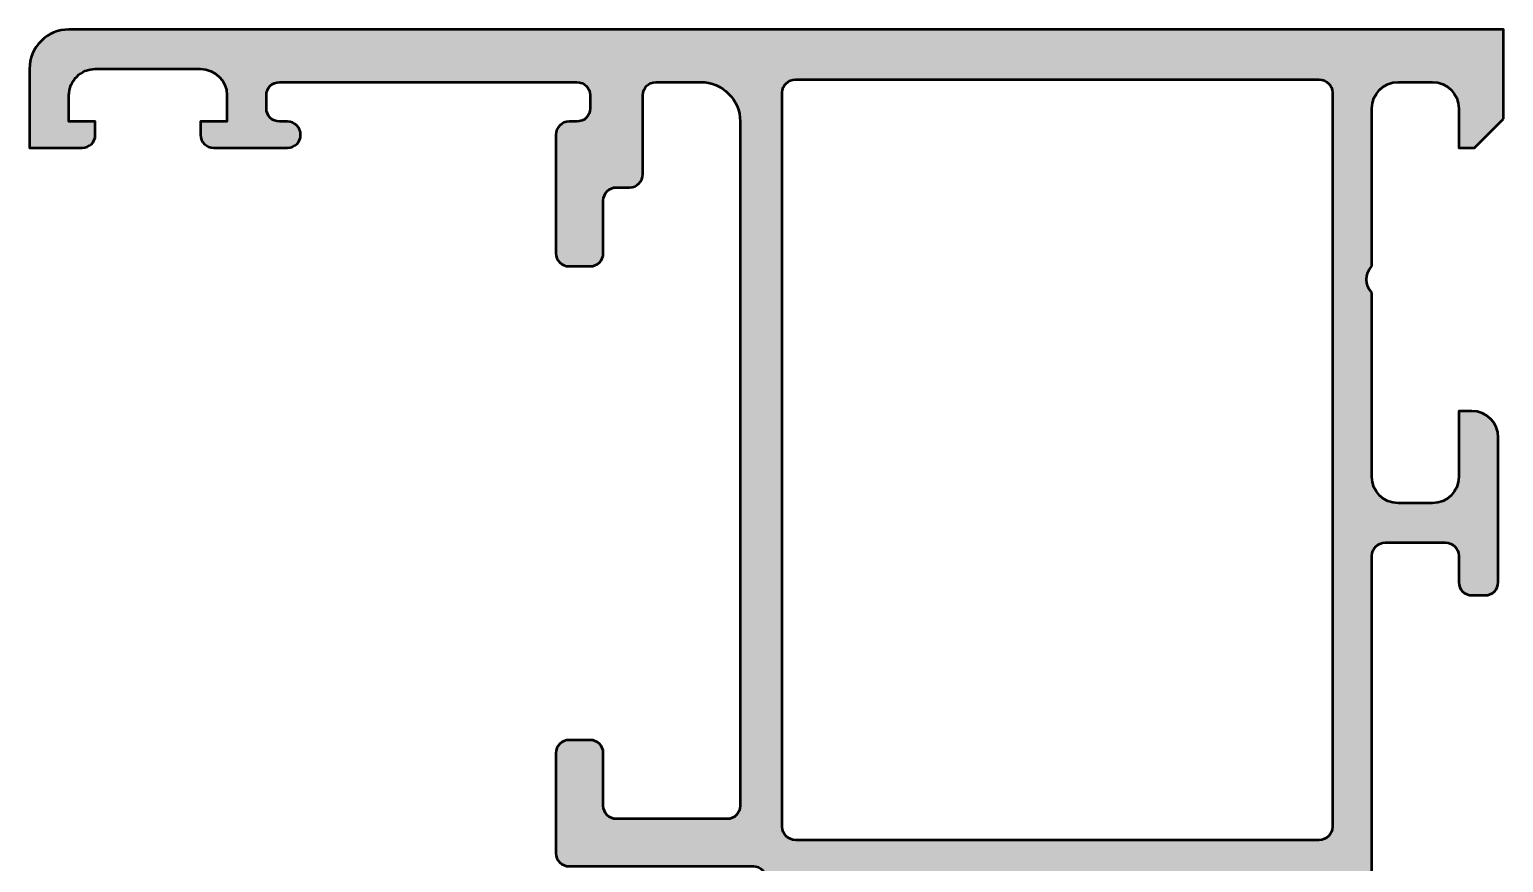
# Model space of a CAD drawing. Extents: x -30 to 48, y 10 to 95.
# Drawn here: x -30 to 26, y 63.3 to 95 of the extents above; entities that cross this region are included whole.
import ezdxf

# ---------------------------------------------------------------- set-up
doc = ezdxf.new("R2010")
doc.units = 0
doc.layers.add('0S-Alu contour', color=7, linetype='Continuous', lineweight=50)
doc.layers.add('0S-Alu hatch', color=252, linetype='Continuous', lineweight=25)

# ---------------------------------------------------------------- blocks, each defined once
blk = doc.blocks.new('347290__E341A3AF_D1F7_45DF_8C15_CF1F6B78B8C9_')
at = {"layer": '0S-Alu hatch'}
h = blk.add_hatch(color=256, dxfattribs=at)
edge = h.paths.add_edge_path()
edge.add_line((26.00006484985352, 91.60000000000001), (26.00006484985352, 95))
edge.add_line((26.00006484985352, 95), (-28.4999351501465, 95))
edge.add_arc((-28.4999351501465, 93.50000000000001), 1.499999999999985, 90, 180)
edge.add_line((-29.99993515014649, 93.50000000000001), (-29.9999351501465, 90.5))
edge.add_line((-29.9999351501465, 90.5), (-27.9999351501465, 90.5))
edge.add_arc((-27.9999351501465, 91), 0.5, 270, 360)
edge.add_line((-27.4999351501465, 91), (-27.4999351501465, 91.5))
edge.add_line((-27.4999351501465, 91.5), (-28.4999351501465, 91.5))
edge.add_line((-28.4999351501465, 91.5), (-28.4999351501465, 92.5))
edge.add_ellipse((-27.4999351501465, 92.5), major_axis=(-1, 0), ratio=1, start_angle=269.9999999999992, end_angle=360, ccw=False)
edge.add_line((-27.49993515014649, 93.49999999999999), (-23.49993515014649, 93.49999999999999))
edge.add_ellipse((-23.49993515014649, 92.50000000000001), major_axis=(-0.9999999999999857, 0), ratio=1, start_angle=180, end_angle=270, ccw=False)
edge.add_line((-22.4999351501465, 92.50000000000001), (-22.4999351501465, 91.5))
edge.add_line((-22.4999351501465, 91.5), (-23.4999351501465, 91.5))
edge.add_line((-23.4999351501465, 91.5), (-23.4999351501465, 91))
edge.add_arc((-22.9999351501465, 91), 0.5, 180, 270)
edge.add_line((-22.9999351501465, 90.5), (-20.19993515014652, 90.5))
edge.add_arc((-20.1999351501465, 91), 0.5, 269.9999999999984, 449.9999999999984)
edge.add_line((-20.19993515014649, 91.5), (-20.4999351501465, 91.5))
edge.add_ellipse((-20.4999351501465, 92), major_axis=(-0.5, 0), ratio=1, start_angle=0, end_angle=90, ccw=False)
edge.add_line((-20.9999351501465, 92), (-20.9999351501465, 92.5))
edge.add_ellipse((-20.49993515014648, 92.5), major_axis=(-0.5000000000000142, 0), ratio=1, start_angle=269.9999999999984, end_angle=360, ccw=False)
edge.add_line((-20.49993515014647, 93.00000000000001), (-9.199935150146501, 93.00000000000001))
edge.add_ellipse((-9.199935150146509, 92.50000000000001), major_axis=(-0.5, 0), ratio=1, start_angle=180, end_angle=269.9999999999992, ccw=False)
edge.add_line((-8.699935150146509, 92.50000000000003), (-8.699935150146501, 92))
edge.add_ellipse((-9.199935150146501, 92), major_axis=(-0.5, 0), ratio=1, start_angle=90, end_angle=180, ccw=False)
edge.add_line((-9.199935150146501, 91.5), (-9.499935150146484, 91.5))
edge.add_arc((-9.499935150146484, 91), 0.5, 90, 180)
edge.add_line((-9.999935150146484, 91), (-9.999935150146484, 86.50000000000001))
edge.add_arc((-9.499935150146484, 86.50000000000001), 0.5, 180, 270)
edge.add_line((-9.499935150146484, 86.00000000000001), (-8.699935150146501, 86.00000000000001))
edge.add_arc((-8.699935150146494, 86.50000000000001), 0.5, 269.9999999999992, 360)
edge.add_line((-8.199935150146494, 86.5), (-8.199935150146501, 88.49999999999999))
edge.add_ellipse((-7.699935150146494, 88.49999999999999), major_axis=(-0.5000000000000071, 0), ratio=1, start_angle=270.0000000000008, end_angle=360, ccw=False)
edge.add_line((-7.699935150146501, 89), (-7.199935150146501, 89.00000000000001))
edge.add_arc((-7.199935150146494, 89.50000000000001), 0.4999999999999858, 269.9999999999992, 360)
edge.add_line((-6.699935150146508, 89.50000000000001), (-6.699935150146473, 92.5))
edge.add_ellipse((-6.199935150146465, 92.5), major_axis=(-0.5000000000000071, 0), ratio=1, start_angle=270.0000000000008, end_angle=360, ccw=False)
edge.add_line((-6.199935150146473, 93), (-4.499935150146498, 93.00000000000001))
edge.add_ellipse((-4.499935150146505, 91.5), major_axis=(-1.500000000000013, 0), ratio=1, start_angle=180, end_angle=269.9999999999997, ccw=False)
edge.add_line((-2.999935150146491, 91.5), (-2.999935150146484, 65.5))
edge.add_ellipse((-3.499935150146484, 65.5), major_axis=(-0.5, 0), ratio=1, start_angle=90, end_angle=180, ccw=False)
edge.add_line((-3.499935150146484, 65), (-7.699935150146501, 65))
edge.add_ellipse((-7.699935150146501, 65.5), major_axis=(-0.5, 0), ratio=1, start_angle=0, end_angle=90, ccw=False)
edge.add_line((-8.199935150146501, 65.5), (-8.199935150146501, 67.5))
edge.add_arc((-8.699935150146501, 67.50000000000001), 0.5, 0, 90)
edge.add_line((-8.699935150146501, 68.00000000000001), (-9.499935150146513, 68.00000000000001))
edge.add_arc((-9.499935150146513, 67.5), 0.5000000000000142, 90, 180)
edge.add_line((-9.999935150146527, 67.5), (-9.999935150146499, 63.69999999999999))
edge.add_arc((-9.499935150146499, 63.7), 0.5, 180, 270.0000000000017)
edge.add_line((-9.499935150146484, 63.2), (-2.499935150146498, 63.2))
edge.add_ellipse((-2.499935150146491, 62.70000000000001), major_axis=(-0.4999999999999929, 0), ratio=1, start_angle=180, end_angle=270.0000000000008, ccw=False)
edge.add_line((-1.999935150146498, 62.70000000000001), (-1.999935150146498, 62.49970411288387))
edge.add_ellipse((-2.078699420127932, 62.23242844208312), major_axis=(-0.278639721554015, 0), ratio=1, start_angle=178.8354106259013, end_angle=253.5801235805081, ccw=False)
edge.add_line((-1.800117255615236, 62.22676522364131), (-1.800117255615219, 61.77317122364133))
edge.add_ellipse((-2.07898535125841, 61.76751056416426), major_axis=(-0.2789255417371719, 0), ratio=1, start_angle=106.42459455535499, end_angle=181.1628700728875, ccw=False)
edge.add_line((-2.000118255615234, 61.4999672236413), (-2.000118255615234, 59.61995622363282))
edge.add_arc((-1.700118255615208, 59.61995622363282), 0.3000000000000256, 180, 270.0000000000013)
edge.add_line((-1.700118255615201, 59.3199562236328), (-0.7201439365724412, 59.31995622363281))
edge.add_arc((-0.7201439365724412, 59.61995622363281), 0.3000000000000043, 270, 360)
edge.add_line((-0.4201439365724369, 59.61995622363281), (-0.420143936572444, 62.37995422363281))
edge.add_ellipse((-0.3001439365724536, 62.37995422363281), major_axis=(-0.1199999999999903, 0), ratio=1, start_angle=269.9999999999932, end_angle=360, ccw=False)
edge.add_line((-0.3001439365724394, 62.4999542236328), (3.999881744384772, 62.49995422363281))
edge.add_ellipse((3.999881744384772, 61.99995422363281), major_axis=(-0.5, 0), ratio=1, start_angle=180, end_angle=270, ccw=False)
edge.add_line((4.499881744384772, 61.99995422363281), (4.499881744384765, 61.29995422363279))
edge.add_line((4.499881744384765, 61.29995422363279), (3.118386286762401, 58.90713390060525))
edge.add_arc((3.23800152903307, 58.83807400828111), 0.1381197846483035, 150.0000000000017, 275.6225775507981)
edge.add_arc((2.761658503210981, 63.6765630854803), 4.999999999999688, 275.6225775507939, 342.2520008957133)
edge.add_ellipse((7.999893954011447, 61.9999923706052), major_axis=(-0.5000000000002744, 0), ratio=1, start_angle=269.9999999999992, end_angle=342.25200089571297, ccw=False)
edge.add_line((7.999893954011454, 62.49999237060547), (11.00000381469728, 62.49999237060546))
edge.add_ellipse((11.00000381469727, 61.99999237060547), major_axis=(-0.4999999999999929, 0), ratio=1, start_angle=197.7484163560714, end_angle=269.9999999999992, ccw=False)
edge.add_arc((16.23822705587108, 63.67660123245328), 5.000000000000015, 197.74841635607, 264.3774224492063)
edge.add_arc((15.76188403004897, 58.83811215525376), 0.138119784648303, 264.3774224492027, 389.9999999999916)
edge.add_line((15.88149927231965, 58.90717204757789), (14.50000381469727, 61.29999237060546))
edge.add_line((14.50000381469727, 61.29999237060546), (14.50000381469727, 61.99999237060548))
edge.add_ellipse((15.00000381469726, 61.99999237060549), major_axis=(-0.4999999999999858, 0), ratio=1, start_angle=270, end_angle=360, ccw=False)
edge.add_line((15.00000381469726, 62.49999237060547), (19.30002949565447, 62.49999237060547))
edge.add_ellipse((19.30002949565447, 62.37999237060549), major_axis=(-0.1199999999999903, 0), ratio=1, start_angle=180, end_angle=270, ccw=False)
edge.add_line((19.42002949565446, 62.37999237060549), (19.42002949565447, 59.61999437060548))
edge.add_arc((19.72002949565449, 59.61999437060548), 0.3000000000000114, 180, 270.0000000000013)
edge.add_line((19.72002949565449, 59.31999437060547), (20.70000381469724, 59.31999437060547))
edge.add_arc((20.70000381469725, 59.61999437060548), 0.3000000000000114, 269.9999999999986, 360)
edge.add_line((21.00000381469726, 59.61999437060548), (21.00000381469726, 61.50000537061398))
edge.add_ellipse((21.07887091034043, 61.7675487111369), major_axis=(-0.2789255417371375, 0), ratio=1, start_angle=-1.1628700728896888, end_angle=73.57540544464428, ccw=False)
edge.add_line((20.80000281469727, 61.77320937061398), (20.80000281469727, 62.22680337061397))
edge.add_ellipse((21.07887577322749, 62.232435638037), major_axis=(-0.2789298288740869, 0), ratio=1, start_angle=-73.587694046362, end_angle=1.1570189082451066, ccw=False)
edge.add_line((21.00006484985349, 62.5), (21.00006484985351, 74.99999999999999))
edge.add_ellipse((21.50006484985352, 74.99999999999999), major_axis=(-0.5, 0), ratio=1, start_angle=270, end_angle=360, ccw=False)
edge.add_line((21.50006484985352, 75.49999999999999), (23.8000648498535, 75.49999999999999))
edge.add_ellipse((23.8000648498535, 74.99999999999999), major_axis=(-0.5, 0), ratio=1, start_angle=180, end_angle=270, ccw=False)
edge.add_line((24.3000648498535, 74.99999999999999), (24.3000648498535, 73.99999999999999))
edge.add_arc((24.80006484985349, 74), 0.4999999999999929, 180, 270.0000000000008)
edge.add_line((24.8000648498535, 73.5), (25.3000648498535, 73.5))
edge.add_arc((25.3000648498535, 74), 0.5, 270, 360)
edge.add_line((25.8000648498535, 74), (25.8000648498535, 79.5))
edge.add_arc((24.8000648498535, 79.5), 1, 0, 90)
edge.add_line((24.8000648498535, 80.5), (24.3000648498535, 80.49999999999999))
edge.add_line((24.3000648498535, 80.49999999999999), (24.3000648498535, 78))
edge.add_ellipse((23.3000648498535, 78), major_axis=(-1, 0), ratio=1, start_angle=90, end_angle=180, ccw=False)
edge.add_line((23.3000648498535, 77), (22.00006484985349, 77))
edge.add_ellipse((22.0000648498535, 77.99999999999999), major_axis=(-0.9999999999999857, 0), ratio=1, start_angle=0, end_angle=89.9999999999992, ccw=False)
edge.add_line((21.00006484985351, 77.99999999999999), (21.00006484985351, 85))
edge.add_ellipse((21.52506484985352, 85.5), major_axis=(-0.724999999999999, 0), ratio=1, start_angle=-43.6028189727038, end_angle=43.60281897270369, ccw=False)
edge.add_line((21.00006484985351, 86), (21.00006484985351, 92))
edge.add_ellipse((22.00006484985352, 92), major_axis=(-1, 0), ratio=1, start_angle=270, end_angle=360, ccw=False)
edge.add_line((22.00006484985352, 93), (23.3000648498535, 93))
edge.add_ellipse((23.3000648498535, 92), major_axis=(-1, 0), ratio=1, start_angle=180, end_angle=270, ccw=False)
edge.add_line((24.3000648498535, 92), (24.3000648498535, 90.5))
edge.add_line((24.3000648498535, 90.5), (24.90006484985352, 90.5))
edge.add_line((24.90006484985352, 90.5), (26.00006484985352, 91.60000000000001))
edge = h.paths.add_edge_path()
edge.add_ellipse((-0.899935150146483, 64.69999999999997), major_axis=(-0.4999999999999858, 0), ratio=1, start_angle=0, end_angle=89.9999999999992, ccw=False)
edge.add_line((-1.399935150146475, 64.7), (-1.39993515014649, 92.60000000000001))
edge.add_ellipse((-0.89993515014649, 92.60000000000001), major_axis=(-0.5, 0), ratio=1, start_angle=270, end_angle=360, ccw=False)
edge.add_line((-0.89993515014649, 93.1), (19.00006484985351, 93.1))
edge.add_ellipse((19.00006484985351, 92.60000000000001), major_axis=(-0.5, 0), ratio=1, start_angle=180, end_angle=270, ccw=False)
edge.add_line((19.50006484985351, 92.60000000000001), (19.50006484985349, 64.7))
edge.add_ellipse((19.00006484985349, 64.7), major_axis=(-0.5, 0), ratio=1, start_angle=90, end_angle=180, ccw=False)
edge.add_line((19.00006484985349, 64.2), (-0.89993515014649, 64.2))
at = {"layer": '0S-Alu contour', "color": 7}
for points in [[(26.00006484985352, 91.60000000000001), (26.00006484985352, 95), (-28.4999351501465, 95)], [(-29.99993515014649, 93.50000000000001), (-29.9999351501465, 90.5), (-27.9999351501465, 90.5)], [(-27.49993515014649, 93.49999999999999), (-23.49993515014649, 93.49999999999999)], [(-20.49993515014647, 93.00000000000001), (-9.199935150146501, 93.00000000000001)], [(-6.199935150146473, 93), (-4.499935150146498, 93.00000000000001)], [(-0.89993515014649, 93.1), (19.00006484985351, 93.1)], [(22.00006484985352, 93), (23.3000648498535, 93)], [(-27.4999351501465, 91), (-27.4999351501465, 91.5), (-28.4999351501465, 91.5), (-28.4999351501465, 92.5)], [(-22.4999351501465, 92.50000000000001), (-22.4999351501465, 91.5), (-23.4999351501465, 91.5), (-23.4999351501465, 91)], [(-20.9999351501465, 92), (-20.9999351501465, 92.5)], [(-8.699935150146509, 92.50000000000003), (-8.699935150146501, 92)], [(-6.699935150146508, 89.50000000000001), (-6.699935150146473, 92.5)], [(-1.399935150146475, 64.7), (-1.39993515014649, 92.60000000000001)], [(19.50006484985351, 92.60000000000001), (19.50006484985349, 64.7)], [(21.00006484985351, 86), (21.00006484985351, 92)], [(24.3000648498535, 92), (24.3000648498535, 90.5), (24.90006484985352, 90.5), (26.00006484985352, 91.60000000000001)], [(-20.19993515014649, 91.5), (-20.4999351501465, 91.5)], [(-9.199935150146501, 91.5), (-9.499935150146484, 91.5)], [(-2.999935150146491, 91.5), (-2.999935150146484, 65.5)], [(-9.999935150146484, 91), (-9.999935150146484, 86.50000000000001)], [(-22.9999351501465, 90.5), (-20.19993515014652, 90.5)], [(-8.199935150146494, 86.5), (-8.199935150146501, 88.49999999999999)], [(-7.699935150146501, 89), (-7.199935150146501, 89.00000000000001)], [(-9.499935150146484, 86.00000000000001), (-8.699935150146501, 86.00000000000001)], [(21.00006484985351, 77.99999999999999), (21.00006484985351, 85)], [(24.8000648498535, 80.5), (24.3000648498535, 80.49999999999999), (24.3000648498535, 78)], [(25.8000648498535, 74), (25.8000648498535, 79.5)], [(23.3000648498535, 77), (22.00006484985349, 77)], [(21.50006484985352, 75.49999999999999), (23.8000648498535, 75.49999999999999)], [(21.00006484985349, 62.5), (21.00006484985351, 74.99999999999999)], [(24.3000648498535, 74.99999999999999), (24.3000648498535, 73.99999999999999)], [(24.8000648498535, 73.5), (25.3000648498535, 73.5)], [(-8.699935150146501, 68.00000000000001), (-9.499935150146513, 68.00000000000001)], [(-9.999935150146527, 67.5), (-9.999935150146499, 63.69999999999999)], [(-8.199935150146501, 65.5), (-8.199935150146501, 67.5)], [(-3.499935150146484, 65), (-7.699935150146501, 65)], [(19.00006484985349, 64.2), (-0.89993515014649, 64.2)], [(-9.499935150146484, 63.2), (-2.499935150146498, 63.2)], [(-1.999935150146498, 62.70000000000001), (-1.999935150146498, 62.49970411288387)], [(-1.800117255615236, 62.22676522364131), (-1.800117255615219, 61.77317122364133)], [(-0.4201439365724369, 59.61995622363281), (-0.420143936572444, 62.37995422363281)], [(-0.3001439365724394, 62.4999542236328), (3.999881744384772, 62.49995422363281)], [(7.999893954011454, 62.49999237060547), (11.00000381469728, 62.49999237060546)], [(15.00000381469726, 62.49999237060547), (19.30002949565447, 62.49999237060547)], [(19.42002949565446, 62.37999237060549), (19.42002949565447, 59.61999437060548)], [(20.80000281469727, 61.77320937061398), (20.80000281469727, 62.22680337061397)], [(4.499881744384772, 61.99995422363281), (4.499881744384765, 61.29995422363279), (3.118386286762401, 58.90713390060525)], [(15.88149927231965, 58.90717204757789), (14.50000381469727, 61.29999237060546), (14.50000381469727, 61.99999237060548)], [(-2.000118255615234, 61.4999672236413), (-2.000118255615234, 59.61995622363282)], [(21.00000381469726, 59.61999437060548), (21.00000381469726, 61.50000537061398)], [(-1.700118255615201, 59.3199562236328), (-0.7201439365724412, 59.31995622363281)], [(19.72002949565449, 59.31999437060547), (20.70000381469724, 59.31999437060547)]]:
    blk.add_lwpolyline(points, dxfattribs=at)
for centre, radius, start, end in [((-28.4999351501465, 93.50000000000001), 1.499999999999985, 90, 180), ((-20.1999351501465, 91), 0.5, 269.9999999999984, 89.99999999999837), ((-9.499935150146484, 91), 0.5, 90, 180), ((-27.9999351501465, 91), 0.5, 270, 0), ((-22.9999351501465, 91), 0.5, 180, 270), ((-7.199935150146494, 89.50000000000001), 0.4999999999999858, 269.9999999999992, 0), ((-9.499935150146484, 86.50000000000001), 0.5, 180, 270), ((-8.699935150146494, 86.50000000000001), 0.5, 269.9999999999992, 0), ((24.8000648498535, 79.5), 1, 0, 90), ((24.80006484985349, 74), 0.4999999999999929, 180, 270.0000000000008), ((25.3000648498535, 74), 0.5, 270, 0), ((-9.499935150146513, 67.5), 0.5000000000000142, 90, 180), ((-8.699935150146501, 67.50000000000001), 0.5, 0, 90), ((-9.499935150146499, 63.7), 0.5, 180, 270.0000000000017), ((2.761658503210981, 63.6765630854803), 4.999999999999688, 275.6225775507939, 342.2520008957133), ((16.23822705587108, 63.67660123245328), 5.000000000000015, 197.74841635607, 264.3774224492063), ((-1.700118255615208, 59.61995622363282), 0.3000000000000256, 180, 270.0000000000013), ((-0.7201439365724412, 59.61995622363281), 0.3000000000000043, 270, 0), ((19.72002949565449, 59.61999437060548), 0.3000000000000114, 180, 270.0000000000013), ((20.70000381469725, 59.61999437060548), 0.3000000000000114, 269.9999999999986, 0), ((3.23800152903307, 58.83807400828111), 0.1381197846483035, 150.0000000000017, 275.6225775507981), ((15.76188403004897, 58.83811215525376), 0.138119784648303, 264.3774224492027, 29.99999999999166)]:
    blk.add_arc(centre, radius, start, end, dxfattribs=at)
at = {"layer": '0S-Alu contour', "color": 7, "extrusion": (0, 0, -1)}
for centre, radius, start, end in [((27.4999351501465, 92.5), 1, 0, 90.00000000000081), ((23.49993515014649, 92.50000000000001), 0.9999999999999857, 90, 180), ((20.49993515014648, 92.5), 0.5000000000000142, 0, 90.0000000000016), ((9.199935150146509, 92.50000000000001), 0.5, 90.00000000000081, 180), ((6.199935150146465, 92.5), 0.5000000000000071, 0, 89.9999999999992), ((4.499935150146505, 91.5), 1.500000000000014, 90.00000000000028, 180), ((0.89993515014649, 92.60000000000001), 0.5, 0, 90), ((-19.00006484985351, 92.60000000000001), 0.5, 90, 180), ((-22.00006484985352, 92), 1, 0, 90), ((-23.3000648498535, 92), 1, 90, 180), ((20.4999351501465, 92), 0.5, 270, 0), ((9.199935150146501, 92), 0.5, 180, 270), ((7.699935150146494, 88.49999999999999), 0.5000000000000071, 0, 89.9999999999992), ((-21.52506484985352, 85.5), 0.724999999999999, 316.3971810272963, 43.60281897270371), ((-22.0000648498535, 77.99999999999999), 0.9999999999999857, 270.0000000000008, 0), ((-23.3000648498535, 78), 1, 180, 270), ((-21.50006484985352, 74.99999999999999), 0.5, 0, 90), ((-23.8000648498535, 74.99999999999999), 0.5, 90, 180), ((7.699935150146501, 65.5), 0.5, 270, 0), ((3.499935150146484, 65.5), 0.5, 180, 270), ((0.899935150146483, 64.69999999999997), 0.4999999999999858, 270.0000000000008, 0), ((-19.00006484985349, 64.7), 0.5, 180, 270), ((2.499935150146491, 62.70000000000001), 0.4999999999999929, 89.9999999999992, 180), ((2.078699420127932, 62.23242844208312), 0.278639721554015, 106.4198764194919, 181.1645893740988), ((0.3001439365724536, 62.37995422363281), 0.1199999999999903, 0, 90.0000000000068), ((-3.999881744384772, 61.99995422363281), 0.5, 90, 180), ((-7.999893954011447, 61.9999923706052), 0.5000000000002744, 17.74799910428703, 90.00000000000081), ((-11.00000381469727, 61.99999237060547), 0.4999999999999929, 90.00000000000081, 162.2515836439286), ((-15.00000381469726, 61.99999237060549), 0.4999999999999858, 0, 90), ((-19.30002949565447, 62.37999237060549), 0.1199999999999903, 90, 180), ((-21.07887577322749, 62.232435638037), 0.2789298288740869, 358.8429810917549, 73.58769404636205), ((2.07898535125841, 61.76751056416426), 0.2789255417371719, 178.8371299271125, 253.575405444645), ((-21.07887091034043, 61.7675487111369), 0.2789255417371375, 286.4245945553557, 1.162870072889672)]:
    blk.add_arc(centre, radius, start, end, dxfattribs=at)
blk = doc.blocks.new('466740__98345298_23B3_4E9A_82BF_B51B03564D23_')
at = {"layer": '0S-Alu contour', "color": 7}
blk.add_blockref('347290__E341A3AF_D1F7_45DF_8C15_CF1F6B78B8C9_', (0, 0), dxfattribs=at)

msp = doc.modelspace()

# ---------------------------------------------------------------- block references
at = {"layer": '0S-Alu contour', "color": 7}
msp.add_blockref('466740__98345298_23B3_4E9A_82BF_B51B03564D23_', (0, 0), dxfattribs=at)

doc.saveas('drawing.dxf')
